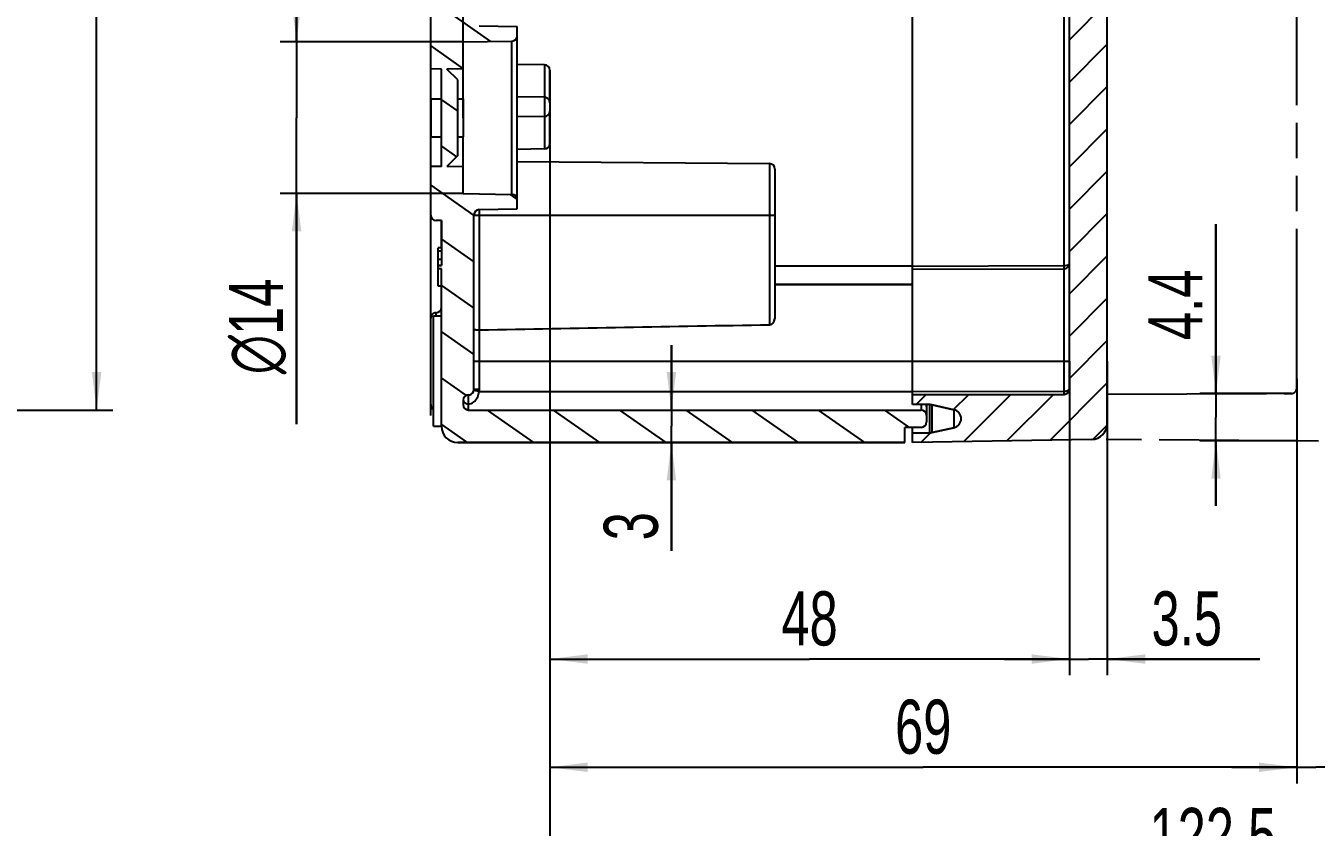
# Model space of a CAD drawing. Header units: millimetres. Extents: x 0 to 594, y 0 to 420.
# Drawn here: x 394 to 513.2, y 144 to 218.1 of the extents above; entities that cross this region are included whole.
import ezdxf

# ---------------------------------------------------------------- set-up
doc = ezdxf.new("R2010")
doc.units = ezdxf.units.MM
doc.header["$LTSCALE"] = 32.67
doc.linetypes.add('CENTER', pattern=[0.6, 0.375, -0.075, 0.075, -0.075])
doc.linetypes.add('PHANTOM', pattern=[0.8, 0.45, -0.05, 0.1, -0.05, 0.1, -0.05])
doc.layers.get('0').update_dxf_attribs({"linetype": 'CONTINUOUS'})
for name, color, linetype in [('2D-BEMASSUNG', 7, 'CONTINUOUS'), ('AUSFORMSCHRAEGEN', 7, 'CONTINUOUS'), ('AUSW-EINSAETZE', 7, 'CONTINUOUS'), ('KURVEN', 7, 'CONTINUOUS'), ('KURVEN-AUS', 7, 'CONTINUOUS'), ('RUNDUNGEN', 7, 'CONTINUOUS'), ('ZEICHNUNGSBEMASSUNGEN', 7, 'CONTINUOUS')]:
    doc.layers.add(name, color=color, linetype=linetype)
doc.styles.get("Standard").update_dxf_attribs({"font": 'txt', "width": 0.7})
doc.styles.add('TEXTSTYLE_8', font='gdt', dxfattribs={"width": 0.7})
doc.dimstyles.new('DIMSTYLE_10', dxfattribs={"dimtxt": 5, "dimasz": 3.5, "dimexe": 1.5, "dimexo": 0, "dimgap": 1.25, "dimtad": 1, "dimdec": 1, "dimdsep": 46, "dimtxsty": 'Standard', "dimblk": '_FILLED', "dimblk1": '_FILLED', "dimblk2": '_FILLED', "dimcen": 0.09, "dimclrt": 5, "dimazin": 2, "dimtp": 0.5, "dimtm": 0.5, "dimtfac": 1, "dimtdec": 1, "dimtofl": 0, "dimtmove": 0, "dimatfit": 3, "dimldrblk": '_FILLED', "dimfxl": 1, "dimtolj": 1, "dimarcsym": 0})
doc.dimstyles.new('DIMSTYLE_11', dxfattribs={"dimtxt": 5, "dimasz": 3.5, "dimexe": 1.5, "dimexo": 0, "dimgap": 1.25, "dimtad": 1, "dimdsep": 46, "dimtxsty": 'Standard', "dimblk": '_FILLED', "dimblk1": '_FILLED', "dimblk2": '_FILLED', "dimcen": 0.09, "dimclrt": 5, "dimazin": 2, "dimtp": 0.1, "dimtm": 0.1, "dimtfac": 1, "dimtofl": 0, "dimtmove": 0, "dimatfit": 3, "dimldrblk": '_FILLED', "dimfxl": 1, "dimtolj": 1, "dimarcsym": 0})
doc.dimstyles.new('DIMSTYLE_2', dxfattribs={"dimtxt": 5, "dimasz": 3.5, "dimexe": 1.5, "dimexo": 0, "dimgap": 1.25, "dimtad": 1, "dimdec": 3, "dimdsep": 46, "dimtxsty": 'Standard', "dimblk": '_FILLED', "dimblk1": '_FILLED', "dimblk2": '_FILLED', "dimcen": 0.09, "dimclrt": 5, "dimazin": 2, "dimtp": 0.5, "dimtm": 0.5, "dimtfac": 1, "dimtdec": 3, "dimtofl": 0, "dimtmove": 0, "dimatfit": 3, "dimldrblk": '_FILLED', "dimfxl": 1, "dimtolj": 1, "dimarcsym": 0})
doc.dimstyles.new('DIMSTYLE_5', dxfattribs={"dimtxt": 5, "dimasz": 3.5, "dimexe": 1.5, "dimexo": 0, "dimgap": 1.25, "dimtad": 1, "dimdec": 1, "dimdsep": 46, "dimtxsty": 'Standard', "dimblk": '_FILLED', "dimblk1": '_FILLED', "dimblk2": '_FILLED', "dimcen": 0.09, "dimclrt": 5, "dimazin": 2, "dimtp": 0.1, "dimtm": 0.1, "dimtfac": 1, "dimtdec": 1, "dimtofl": 0, "dimtmove": 0, "dimatfit": 3, "dimldrblk": '_FILLED', "dimfxl": 1, "dimtolj": 1, "dimarcsym": 0})
doc.dimstyles.new('DIMSTYLE_6', dxfattribs={"dimtxt": 5, "dimasz": 3.5, "dimexe": 1.5, "dimexo": 0, "dimgap": 1.25, "dimtad": 1, "dimdec": 3, "dimdsep": 46, "dimtxsty": 'Standard', "dimblk": '_FILLED', "dimblk1": '_FILLED', "dimblk2": '_FILLED', "dimcen": 0.09, "dimclrt": 5, "dimazin": 2, "dimtp": 0.2, "dimtm": 0.2, "dimtfac": 1, "dimtdec": 3, "dimtofl": 0, "dimtmove": 0, "dimatfit": 3, "dimldrblk": '_FILLED', "dimfxl": 1, "dimtolj": 1, "dimarcsym": 0})
doc.dimstyles.new('DIMSTYLE_7', dxfattribs={"dimtxt": 5, "dimasz": 3.5, "dimexe": 1.5, "dimexo": 0, "dimgap": 1.25, "dimtad": 1, "dimdec": 3, "dimdsep": 46, "dimtxsty": 'Standard', "dimblk": '_FILLED', "dimblk1": '_FILLED', "dimblk2": '_FILLED', "dimcen": 0.09, "dimclrt": 5, "dimazin": 2, "dimtp": 0.1, "dimtm": 0.1, "dimtfac": 1, "dimtdec": 3, "dimtofl": 0, "dimtmove": 0, "dimatfit": 3, "dimldrblk": '_FILLED', "dimfxl": 1, "dimtolj": 1, "dimarcsym": 0})
doc.dimstyles.new('DIMSTYLE_9', dxfattribs={"dimtxt": 5, "dimasz": 3.5, "dimexe": 1.5, "dimexo": 0, "dimgap": 1.25, "dimtad": 1, "dimdec": 1, "dimdsep": 46, "dimtxsty": 'Standard', "dimblk": '_FILLED', "dimblk1": '_FILLED', "dimblk2": '_FILLED', "dimcen": 0.09, "dimclrt": 5, "dimazin": 2, "dimtp": 0.3, "dimtm": 0.3, "dimtfac": 1, "dimtdec": 1, "dimtofl": 0, "dimtmove": 0, "dimatfit": 3, "dimldrblk": '_FILLED', "dimfxl": 1, "dimtolj": 1, "dimarcsym": 0})

# ---------------------------------------------------------------- blocks, each defined once
blk = doc.blocks.new('_FILLED')
at = {"color": 0, "linetype": 'ByBlock'}
blk.add_solid([(0, 0), (-1, 0.125), (-1, -0.125)], dxfattribs=at)
blk = doc.blocks.new('*D13')
at = {"layer": 'ZEICHNUNGSBEMASSUNGEN', "color": 2, "linetype": 'Continuous', "transparency": 16777216}
for p, q in [((349.2844218358, 356.5663717764), (402.0844218361, 356.5663717764)), ((400.5844218361, 356.5663717764), (400.5844218361, 269.5663717764)), ((400.5844218361, 182.5663717764), (400.5844218361, 269.5663717764)), ((349.2844218361, 182.5663717764), (402.0844218361, 182.5663717764))]:
    blk.add_line(p, q, dxfattribs=at)
at = {"layer": 'ZEICHNUNGSBEMASSUNGEN', "color": 2, "linetype": 'Continuous', "transparency": 16777216, "xscale": 3.5, "yscale": 3.5, "zscale": 3.5}
for p, rotation in [((400.5844218361, 356.5663717764), 90), ((400.5844218361, 182.5663717764), 270)]:
    blk.add_blockref('_FILLED', p, dxfattribs=dict(at, rotation=rotation))
at = {"layer": 'ZEICHNUNGSBEMASSUNGEN', "color": 5, "linetype": 'Continuous', "transparency": 16777216, "insert": (394.3344218361, 269.5663717764), "char_height": 5, "width": 16.0714285714, "attachment_point": 2, "rotation": 90, "line_spacing_factor": 0.9}
blk.add_mtext('174', dxfattribs=at)
blk = doc.blocks.new('*D21')
at = {"layer": 'ZEICHNUNGSBEMASSUNGEN', "color": 2, "linetype": 'Continuous', "transparency": 16777216}
for p, q in [((419.0511647389, 216.5663717764), (419.0511647389, 222.5663717764)), ((419.0511647389, 222.5663717764), (419.0511647389, 209.5663717764)), ((434.4416197565, 216.5663717764), (417.5511647389, 216.5663717764)), ((419.0511647389, 181.2537129689), (419.0511647389, 209.5663717764)), ((434.4416197565, 202.5663717764), (417.5511647389, 202.5663717764)), ((419.0511647389, 202.5663717764), (419.0511647389, 181.2537129689))]:
    blk.add_line(p, q, dxfattribs=at)
at = {"layer": 'ZEICHNUNGSBEMASSUNGEN', "color": 2, "linetype": 'Continuous', "transparency": 16777216, "xscale": 3.5, "yscale": 3.5, "zscale": 3.5}
for p, rotation in [((419.0511647389, 216.5663717764), 270), ((419.0511647389, 202.5663717764), 90)]:
    blk.add_blockref('_FILLED', p, dxfattribs=dict(at, rotation=rotation))
at = {"layer": 'ZEICHNUNGSBEMASSUNGEN', "color": 5, "linetype": 'Continuous', "transparency": 16777216, "insert": (412.8011647389, 194.7060939213), "char_height": 5, "width": 20.1785714286, "attachment_point": 3, "rotation": 90, "line_spacing_factor": 0.9, "style": 'TEXTSTYLE_8'}
blk.add_mtext('{\\fgdt;n}\\ftxt;14', dxfattribs=at)
blk = doc.blocks.new('*D26')
at = {"layer": 'ZEICHNUNGSBEMASSUNGEN', "color": 2, "linetype": 'Continuous', "transparency": 16777216}
for p, q in [((431.4416197568, 218.5575534984), (431.4416197568, 224.9306578355)), ((434.4416197565, 209.5663717764), (434.4416197565, 224.9306578355)), ((431.4416197568, 223.4306578355), (423.2015739585, 223.4306578355)), ((423.2015739585, 223.4306578355), (432.9416197567, 223.4306578355)), ((440.4416197565, 223.4306578355), (432.9416197567, 223.4306578355)), ((434.4416197565, 223.4306578355), (440.4416197565, 223.4306578355))]:
    blk.add_line(p, q, dxfattribs=at)
at = {"layer": 'ZEICHNUNGSBEMASSUNGEN', "color": 2, "linetype": 'Continuous', "transparency": 16777216, "xscale": 3.5, "yscale": 3.5, "zscale": 3.5}
blk.add_blockref('_FILLED', (431.4416197568, 223.4306578355), dxfattribs=at)
at = {"layer": 'ZEICHNUNGSBEMASSUNGEN', "color": 2, "linetype": 'Continuous', "transparency": 16777216, "xscale": 3.5, "yscale": 3.5, "zscale": 3.5, "rotation": 180}
blk.add_blockref('_FILLED', (434.4416197565, 223.4306578355), dxfattribs=at)
at = {"layer": 'ZEICHNUNGSBEMASSUNGEN', "color": 5, "linetype": 'Continuous', "transparency": 16777216, "insert": (426.77300253, 229.6806578355), "char_height": 5, "width": 5.357142857099999, "attachment_point": 3, "line_spacing_factor": 0.9}
blk.add_mtext('3', dxfattribs=at)
blk = doc.blocks.new('*D29')
at = {"layer": 'ZEICHNUNGSBEMASSUNGEN', "color": 2, "linetype": 'Continuous', "transparency": 16777216}
for p, q in [((442.4416197565, 206.5119637578), (442.4416197565, 158.0663717764)), ((490.4416197565, 186.672425376), (490.4416197565, 158.0663717764)), ((442.4416197565, 159.5663717764), (466.4416197565, 159.5663717764)), ((490.4416197565, 159.5663717764), (466.4416197565, 159.5663717764))]:
    blk.add_line(p, q, dxfattribs=at)
at = {"layer": 'ZEICHNUNGSBEMASSUNGEN', "color": 2, "linetype": 'Continuous', "transparency": 16777216, "xscale": 3.5, "yscale": 3.5, "zscale": 3.5, "rotation": 180}
blk.add_blockref('_FILLED', (442.4416197565, 159.5663717764), dxfattribs=at)
at = {"layer": 'ZEICHNUNGSBEMASSUNGEN', "color": 2, "linetype": 'Continuous', "transparency": 16777216, "xscale": 3.5, "yscale": 3.5, "zscale": 3.5}
blk.add_blockref('_FILLED', (490.4416197565, 159.5663717764), dxfattribs=at)
at = {"layer": 'ZEICHNUNGSBEMASSUNGEN', "color": 5, "linetype": 'Continuous', "transparency": 16777216, "insert": (466.4416197565, 165.8163717764), "char_height": 5, "width": 11.7857142857, "attachment_point": 2, "line_spacing_factor": 0.9}
blk.add_mtext('48', dxfattribs=at)
blk = doc.blocks.new('*D30')
at = {"layer": 'ZEICHNUNGSBEMASSUNGEN', "color": 2, "linetype": 'Continuous', "transparency": 16777216}
for p, q in [((442.4416197565, 207.0908860873), (442.4416197565, 148.0663717764)), ((511.4416197565, 185.4628777885), (511.4416197565, 148.0663717764)), ((442.4416197565, 149.5663717764), (476.9416197565, 149.5663717764)), ((511.4416197565, 149.5663717764), (476.9416197565, 149.5663717764))]:
    blk.add_line(p, q, dxfattribs=at)
at = {"layer": 'ZEICHNUNGSBEMASSUNGEN', "color": 2, "linetype": 'Continuous', "transparency": 16777216, "xscale": 3.5, "yscale": 3.5, "zscale": 3.5, "rotation": 180}
blk.add_blockref('_FILLED', (442.4416197565, 149.5663717764), dxfattribs=at)
at = {"layer": 'ZEICHNUNGSBEMASSUNGEN', "color": 2, "linetype": 'Continuous', "transparency": 16777216, "xscale": 3.5, "yscale": 3.5, "zscale": 3.5}
blk.add_blockref('_FILLED', (511.4416197565, 149.5663717764), dxfattribs=at)
at = {"layer": 'ZEICHNUNGSBEMASSUNGEN', "color": 5, "linetype": 'Continuous', "transparency": 16777216, "insert": (476.9416197565, 155.8163717764), "char_height": 5, "width": 11.7857142857, "attachment_point": 2, "line_spacing_factor": 0.9}
blk.add_mtext('69', dxfattribs=at)
blk = doc.blocks.new('*D31')
at = {"layer": 'ZEICHNUNGSBEMASSUNGEN', "color": 2, "linetype": 'Continuous', "transparency": 16777216}
for p, q in [((442.4416197565, 206.9086174917), (442.4416197565, 138.0663717764)), ((564.9416197565, 186.7514112563), (564.9416197565, 138.0663717764)), ((442.4416197565, 139.5663717764), (503.6916197565, 139.5663717764)), ((564.9416197565, 139.5663717764), (503.6916197565, 139.5663717764))]:
    blk.add_line(p, q, dxfattribs=at)
at = {"layer": 'ZEICHNUNGSBEMASSUNGEN', "color": 2, "linetype": 'Continuous', "transparency": 16777216, "xscale": 3.5, "yscale": 3.5, "zscale": 3.5, "rotation": 180}
blk.add_blockref('_FILLED', (442.4416197565, 139.5663717764), dxfattribs=at)
at = {"layer": 'ZEICHNUNGSBEMASSUNGEN', "color": 2, "linetype": 'Continuous', "transparency": 16777216, "xscale": 3.5, "yscale": 3.5, "zscale": 3.5}
blk.add_blockref('_FILLED', (564.9416197565, 139.5663717764), dxfattribs=at)
at = {"layer": 'ZEICHNUNGSBEMASSUNGEN', "color": 5, "linetype": 'Continuous', "transparency": 16777216, "insert": (503.6916197565, 145.8163717764), "char_height": 5, "width": 25.7142857143, "attachment_point": 2, "line_spacing_factor": 0.9}
blk.add_mtext('122.5', dxfattribs=at)
blk = doc.blocks.new('*D33')
at = {"layer": 'ZEICHNUNGSBEMASSUNGEN', "color": 2, "linetype": 'Continuous', "transparency": 16777216}
for p, q in [((431.4416197573, 182.075024574), (431.4416197573, 386.0663717764)), ((514.9416197565, 357.6550977055001), (514.9416197566001, 386.0663717764)), ((431.4416197573, 384.5663717764), (473.1916197569, 384.5663717764)), ((514.9416197566001, 384.5663717764), (473.1916197569, 384.5663717764))]:
    blk.add_line(p, q, dxfattribs=at)
at = {"layer": 'ZEICHNUNGSBEMASSUNGEN', "color": 2, "linetype": 'Continuous', "transparency": 16777216, "xscale": 3.5, "yscale": 3.5, "zscale": 3.5, "rotation": 180}
blk.add_blockref('_FILLED', (431.4416197573, 384.5663717764), dxfattribs=at)
at = {"layer": 'ZEICHNUNGSBEMASSUNGEN', "color": 2, "linetype": 'Continuous', "transparency": 16777216, "xscale": 3.5, "yscale": 3.5, "zscale": 3.5}
blk.add_blockref('_FILLED', (514.9416197566001, 384.5663717764), dxfattribs=at)
at = {"layer": 'ZEICHNUNGSBEMASSUNGEN', "color": 5, "linetype": 'Continuous', "transparency": 16777216, "insert": (473.1916197569, 390.8163717764), "char_height": 5, "width": 20.8928571429, "attachment_point": 2, "line_spacing_factor": 0.9}
blk.add_mtext('83.5', dxfattribs=at)
blk = doc.blocks.new('*D35')
at = {"layer": '2D-BEMASSUNG', "color": 2, "linetype": 'Continuous', "transparency": 16777216}
for p, q in [((453.6778707162, 182.5663717764), (453.6778707162, 188.5663717764)), ((453.6778707162, 188.5663717764), (453.6778707162, 181.0663717764)), ((453.6778707162, 169.5633009491), (453.6778707162, 181.0663717764)), ((453.6778707162, 179.5663717764), (453.6778707162, 169.5633009491))]:
    blk.add_line(p, q, dxfattribs=at)
at = {"layer": '2D-BEMASSUNG', "color": 2, "linetype": 'Continuous', "transparency": 16777216, "xscale": 3.5, "yscale": 3.5, "zscale": 3.5}
for p, rotation in [((453.6778707162, 182.5663717764), 270), ((453.6778707162, 179.5663717764), 90)]:
    blk.add_blockref('_FILLED', p, dxfattribs=dict(at, rotation=rotation))
at = {"layer": '2D-BEMASSUNG', "color": 5, "linetype": 'Continuous', "transparency": 16777216, "insert": (447.4278707162, 173.1347295205), "char_height": 5, "width": 5.357142857099999, "attachment_point": 3, "rotation": 90, "line_spacing_factor": 0.9}
blk.add_mtext('3', dxfattribs=at)
blk = doc.blocks.new('*D36')
at = {"layer": '2D-BEMASSUNG', "color": 2, "linetype": 'Continuous', "transparency": 16777216}
for p, q in [((490.4416197565, 187.0663717764), (490.4416197565, 158.0663717764)), ((493.9416197565, 187.0663717764), (493.9416197565, 158.0663717764)), ((490.4416197565, 159.5663717764), (484.4416197565, 159.5663717764)), ((484.4416197565, 159.5663717764), (492.1916197565, 159.5663717764)), ((508.0302784114, 159.5663717764), (492.1916197565, 159.5663717764)), ((493.9416197565, 159.5663717764), (508.0302784114, 159.5663717764))]:
    blk.add_line(p, q, dxfattribs=at)
at = {"layer": '2D-BEMASSUNG', "color": 2, "linetype": 'Continuous', "transparency": 16777216, "xscale": 3.5, "yscale": 3.5, "zscale": 3.5}
blk.add_blockref('_FILLED', (490.4416197565, 159.5663717764), dxfattribs=at)
at = {"layer": '2D-BEMASSUNG', "color": 2, "linetype": 'Continuous', "transparency": 16777216, "xscale": 3.5, "yscale": 3.5, "zscale": 3.5, "rotation": 180}
blk.add_blockref('_FILLED', (493.9416197565, 159.5663717764), dxfattribs=at)
at = {"layer": '2D-BEMASSUNG', "color": 5, "linetype": 'Continuous', "transparency": 16777216, "insert": (498.0302784114, 165.8163717764), "char_height": 5, "width": 15, "attachment_point": 1, "line_spacing_factor": 0.9}
blk.add_mtext('3.5', dxfattribs=at)
blk = doc.blocks.new('*D37')
at = {"layer": '2D-BEMASSUNG', "color": 2, "linetype": 'Continuous', "transparency": 16777216}
for p, q in [((511.4416197565, 184.5885483664), (511.4416197565, 148.0663717764)), ((514.9416197565, 181.1972873565), (514.9416197565, 148.0663717764)), ((511.4416197565, 149.5663717764), (505.4416197565, 149.5663717764)), ((505.4416197565, 149.5663717764), (513.1916197565, 149.5663717764)), ((528.2328811507, 149.5663717764), (513.1916197565, 149.5663717764)), ((514.9416197565, 149.5663717764), (528.2328811507, 149.5663717764))]:
    blk.add_line(p, q, dxfattribs=at)
at = {"layer": '2D-BEMASSUNG', "color": 2, "linetype": 'Continuous', "transparency": 16777216, "xscale": 3.5, "yscale": 3.5, "zscale": 3.5}
blk.add_blockref('_FILLED', (511.4416197565, 149.5663717764), dxfattribs=at)
at = {"layer": '2D-BEMASSUNG', "color": 2, "linetype": 'Continuous', "transparency": 16777216, "xscale": 3.5, "yscale": 3.5, "zscale": 3.5, "rotation": 180}
blk.add_blockref('_FILLED', (514.9416197565, 149.5663717764), dxfattribs=at)
at = {"layer": '2D-BEMASSUNG', "color": 5, "linetype": 'Continuous', "transparency": 16777216, "insert": (518.2328811507, 155.8163717764), "char_height": 5, "width": 15, "attachment_point": 1, "line_spacing_factor": 0.9}
blk.add_mtext('3.5', dxfattribs=at)
blk = doc.blocks.new('*D39')
at = {"layer": '2D-BEMASSUNG', "color": 2, "linetype": 'Continuous', "transparency": 16777216}
for p, q in [((503.981090719, 184.0885514126), (503.981090719, 199.7497771638)), ((503.981090719, 199.7497771638), (503.981090719, 181.9004737019)), ((510.9433650823, 184.0885514126), (502.481090719, 184.0885514126)), ((503.981090719, 173.7123959912), (503.981090719, 181.9004737019)), ((511.4416197565, 179.7123959912), (502.481090719, 179.7123959912)), ((503.981090719, 179.7123959912), (503.981090719, 173.7123959912))]:
    blk.add_line(p, q, dxfattribs=at)
at = {"layer": '2D-BEMASSUNG', "color": 2, "linetype": 'Continuous', "transparency": 16777216, "xscale": 3.5, "yscale": 3.5, "zscale": 3.5}
for p, rotation in [((503.981090719, 184.0885514126), 270), ((503.981090719, 179.7123959912), 90)]:
    blk.add_blockref('_FILLED', p, dxfattribs=dict(at, rotation=rotation))
at = {"layer": '2D-BEMASSUNG', "color": 5, "linetype": 'Continuous', "transparency": 16777216, "insert": (497.731090719, 189.0354914495), "char_height": 5, "width": 16.0714285714, "attachment_point": 1, "rotation": 90, "line_spacing_factor": 0.9}
blk.add_mtext('4.4', dxfattribs=at)

msp = doc.modelspace()

# ---------------------------------------------------------------- hatches: boundary and pattern name
at = {"linetype": 'Continuous'}
h = msp.add_hatch(dxfattribs=at)
h.set_pattern_fill('DEFAULT__1', color=2, scale=3.5087399072, angle=325, style=0, pattern_type=0)
h.set_pattern_definition([(325, (0, 0), (2.0125305321, 2.8741914679), [])])
edge = h.paths.add_edge_path()
edge.add_line((432.4416197565, 358.0663717764), (432.4416197565, 352.0663717764))
edge.add_arc((433.9416197565, 358.0663717764), 1.5, 90, 180)
edge.add_line((433.9416197565, 359.5663717764), (475.2416197565, 359.5663717764))
edge.add_line((475.2416197565, 359.5663717764), (475.2416197565, 358.1663717764))
edge.add_line((476.7416197565, 358.1663717764), (475.2416197565, 358.1663717764))
edge.add_arc((476.7416197565, 357.6663717764), 0.5, 0, 90)
edge.add_line((477.2416197565, 357.6663717764), (477.2416197565, 357.0663717764))
edge.add_arc((476.7416197565, 357.0663717764), 0.5, -90, 0)
edge.add_line((434.9416197565, 356.5663717764), (476.7416197565, 356.5663717764))
edge.add_arc((434.9416197565, 356.0663717764), 0.5, 90, 180)
edge.add_line((434.4416197565, 356.0663717764), (434.4416197565, 355.6663717764))
edge.add_arc((434.9416197565, 355.6663717764), 0.5, 180, 270)
edge.add_arc((434.9416197565, 354.6663717764), 0.5, 0, 90)
edge.add_line((435.4416197565, 354.6663717764), (435.4416197565, 352.0663717764))
edge.add_line((432.4416197565, 352.0663717764), (435.4416197565, 352.0663717764))
edge = h.paths.add_edge_path()
edge.add_line((432.4416197565, 352.0663717764), (435.4416197565, 352.0663717764))
edge.add_line((432.4416197565, 352.0663717764), (435.4416197565, 352.0663717764))
edge = h.paths.add_edge_path()
edge.add_line((432.4416197565, 352.0663717764), (432.4416197565, 345.8663717764))
edge.add_line((432.4416197565, 352.0663717764), (435.4416197565, 352.0663717764))
edge.add_line((435.4416197565, 352.0663717764), (435.4416197565, 338.5577204079))
edge.add_arc((435.9416197565, 338.5577204079), 0.5, 180, 269)
edge.add_line((435.9328935533, 338.0577965603), (439.4416197565, 337.9965515167))
edge.add_line((439.4416197565, 337.9965515167), (439.4416197565, 337.1449957326))
edge.add_arc((438.9416197565, 337.1449957326), 0.5, -89, 0)
edge.add_line((434.4416197565, 336.5663717764), (438.9503459598, 336.645071885))
edge.add_line((434.4416197565, 336.5663717764), (434.4416197565, 334.0925543738))
edge.add_line((434.4416197565, 334.0925543738), (432.9416197565, 334.0663717764))
edge.add_line((433.9416197565, 333.0663717764), (432.9416197565, 334.0663717764))
edge.add_line((433.9416197565, 333.0663717764), (433.9416197565, 326.0663717764))
edge.add_line((433.9416197565, 326.0663717764), (432.9416197565, 325.0663717764))
edge.add_line((434.4416197565, 325.040189179), (432.9416197565, 325.0663717764))
edge.add_line((434.4416197565, 325.040189179), (434.4416197565, 322.5663717764))
edge.add_line((434.4416197565, 322.5663717764), (438.9503459598, 322.4876716677))
edge.add_arc((438.9416197565, 321.9877478202), 0.5, 0, 89)
edge.add_line((439.4416197565, 321.9877478202), (439.4416197565, 321.1361920361))
edge.add_line((435.9328935533, 321.0749469924), (439.4416197565, 321.1361920361))
edge.add_arc((435.9416197565, 320.5750231448), 0.5, 91, 180)
edge.add_line((435.4416197565, 320.5750231448), (435.4416197565, 287.0663717764))
edge.add_line((432.4416197565, 287.0663717764), (435.4416197565, 287.0663717764))
edge.add_line((432.4416197565, 320.0663717764), (432.4416197565, 287.0663717764))
edge.add_line((432.4416197565, 320.0663717764), (431.9328935533, 320.0752516253))
edge.add_arc((431.9416197565, 320.5751754729), 0.5, 180, 269)
edge.add_line((431.4416197565, 325.0489167114), (431.4416197565, 320.5751754729))
edge.add_line((432.4416197565, 325.0663717764), (431.4416197565, 325.0489167114))
edge.add_line((432.4416197565, 334.0663717764), (432.4416197565, 325.0663717764))
edge.add_line((432.4416197565, 334.0663717764), (431.4416197565, 334.0838268413))
edge.add_line((431.4416197565, 338.5575680799), (431.4416197565, 334.0838268413))
edge.add_arc((431.9416197565, 338.5575680799), 0.5, 91, 180)
edge.add_line((432.4416197565, 339.0663717764), (431.9328935533, 339.0574919275))
edge.add_line((432.4416197565, 340.8663717764), (432.4416197565, 339.0663717764))
edge.add_line((432.4416197565, 340.8663717764), (432.4416197565, 345.8663717764))
edge = h.paths.add_edge_path()
edge.add_line((432.4416197565, 287.0663717764), (435.4416197565, 287.0663717764))
edge.add_line((432.4416197565, 287.0663717764), (435.4416197565, 287.0663717764))
edge = h.paths.add_edge_path()
edge.add_line((432.4416197565, 287.0663717764), (432.4416197565, 274.0577204079))
edge.add_line((432.4416197565, 287.0663717764), (435.4416197565, 287.0663717764))
edge.add_line((435.4416197565, 287.0663717764), (435.4416197565, 280.0577204079))
edge.add_arc((435.9416197565, 280.0577204079), 0.5, 180, 269)
edge.add_line((435.9328935533, 279.5577965603), (441.9503459598, 279.4527615379))
edge.add_arc((441.9416197565, 278.9528376903), 0.5, 0, 89)
edge.add_line((442.4416197565, 272.6563717764), (442.4416197565, 278.9528376903))
edge.add_line((442.4416197565, 272.6563717764), (441.0916197565, 271.3063717764))
edge.add_line((441.0916197565, 271.1763717764), (441.0916197565, 271.3063717764))
edge.add_line((432.4416197565, 271.0913717764), (441.0916197565, 271.1763717764))
edge.add_line((432.4416197565, 268.0413717764), (432.4416197565, 271.0913717764))
edge.add_line((441.0916197565, 267.9563717764), (432.4416197565, 268.0413717764))
edge.add_line((441.0916197565, 267.8263717764), (441.0916197565, 267.9563717764))
edge.add_line((442.4416197565, 266.4763717764), (441.0916197565, 267.8263717764))
edge.add_line((442.4416197565, 260.1799058624), (442.4416197565, 266.4763717764))
edge.add_arc((441.9416197565, 260.1799058624), 0.5, -89, 0)
edge.add_line((435.9328935533, 259.5749469924), (441.9503459598, 259.6799820148))
edge.add_arc((435.9416197565, 259.0750231448), 0.5, 91, 180)
edge.add_line((435.4416197565, 259.0750231448), (435.4416197565, 252.0663717764))
edge.add_line((432.4416197565, 252.0663717764), (435.4416197565, 252.0663717764))
edge.add_line((432.4416197565, 265.0750231448), (432.4416197565, 252.0663717764))
edge.add_arc((431.9416197565, 265.0750231448), 0.5, 0, 90)
edge.add_arc((431.9416197565, 266.0751754729), 0.5, 180, 270)
edge.add_line((431.4416197565, 273.0575680799), (431.4416197565, 266.0751754729))
edge.add_arc((431.9416197565, 273.0575680799), 0.5, 90, 180)
edge.add_arc((431.9416197565, 274.0577204079), 0.5, -90, 0)
edge = h.paths.add_edge_path()
edge.add_line((432.4416197565, 252.0663717764), (435.4416197565, 252.0663717764))
edge.add_line((432.4416197565, 252.0663717764), (435.4416197565, 252.0663717764))
edge = h.paths.add_edge_path()
edge.add_line((432.4416197565, 252.0663717764), (432.4416197565, 219.0663717764))
edge.add_line((432.4416197565, 252.0663717764), (435.4416197565, 252.0663717764))
edge.add_line((435.4416197565, 252.0663717764), (435.4416197565, 218.5577204079))
edge.add_arc((435.9416197565, 218.5577204079), 0.5, 180, 269)
edge.add_line((435.9328935533, 218.0577965603), (439.4416197565, 217.9965515167))
edge.add_line((439.4416197565, 217.1449957326), (439.4416197565, 217.9965515167))
edge.add_arc((438.9416197565, 217.1449957326), 0.5, -89, 0)
edge.add_line((434.4416197565, 216.5663717764), (438.9503459598, 216.645071885))
edge.add_line((434.4416197565, 214.0925543738), (434.4416197565, 216.5663717764))
edge.add_line((434.4416197565, 214.0925543738), (432.9416197565, 214.0663717764))
edge.add_line((433.9416197565, 213.0663717764), (432.9416197565, 214.0663717764))
edge.add_line((433.9416197565, 206.0663717764), (433.9416197565, 213.0663717764))
edge.add_line((433.9416197565, 206.0663717764), (432.9416197565, 205.0663717764))
edge.add_line((434.4416197565, 205.040189179), (432.9416197565, 205.0663717764))
edge.add_line((434.4416197565, 202.5663717764), (434.4416197565, 205.040189179))
edge.add_line((434.4416197565, 202.5663717764), (438.9503459598, 202.4876716677))
edge.add_arc((438.9416197565, 201.9877478202), 0.5, 0, 89)
edge.add_line((439.4416197565, 201.1361920361), (439.4416197565, 201.9877478202))
edge.add_line((435.9328935533, 201.0749469924), (439.4416197565, 201.1361920361))
edge.add_arc((435.9416197565, 200.5750231448), 0.5, 91, 180)
edge.add_line((435.4416197565, 200.5750231448), (435.4416197565, 187.0663717764))
edge.add_line((432.4416197565, 187.0663717764), (435.4416197565, 187.0663717764))
edge.add_line((432.4416197565, 195.6163717764), (432.4416197565, 187.0663717764))
edge.add_line((432.4416197565, 195.6163717764), (432.1416197565, 195.6163717764))
edge.add_line((432.1416197565, 195.6163717764), (432.1416197565, 195.9163717764))
edge.add_line((432.4416197565, 195.9163717764), (432.1416197565, 195.9163717764))
edge.add_line((432.4416197565, 200.0663717764), (432.4416197565, 195.9163717764))
edge.add_line((432.4416197565, 200.0663717764), (431.9328935533, 200.0752516253))
edge.add_arc((431.9416197565, 200.5751754729), 0.5, 180, 269)
edge.add_line((431.4416197565, 200.5751754729), (431.4416197565, 205.0489167114))
edge.add_line((432.4416197565, 205.0663717764), (431.4416197565, 205.0489167114))
edge.add_line((432.4416197565, 205.0663717764), (432.4416197565, 214.0663717764))
edge.add_line((432.4416197565, 214.0663717764), (431.4416197565, 214.0838268413))
edge.add_line((431.4416197565, 214.0838268413), (431.4416197565, 218.5575680799))
edge.add_arc((431.9416197565, 218.5575680799), 0.5, 91, 180)
edge.add_line((432.4416197565, 219.0663717764), (431.9328935533, 219.0574919275))
edge = h.paths.add_edge_path()
edge.add_line((432.4416197565, 187.0663717764), (435.4416197565, 187.0663717764))
edge.add_line((432.4416197565, 187.0663717764), (435.4416197565, 187.0663717764))
edge = h.paths.add_edge_path()
edge.add_line((432.4416197565, 181.0663717764), (432.4416197565, 187.0663717764))
edge.add_line((432.4416197565, 187.0663717764), (435.4416197565, 187.0663717764))
edge.add_line((435.4416197565, 184.4663717764), (435.4416197565, 187.0663717764))
edge.add_arc((434.9416197565, 184.4663717764), 0.5, -90, 0)
edge.add_arc((434.9416197565, 183.4663717764), 0.5, 90, 180)
edge.add_line((434.4416197565, 183.4663717764), (434.4416197565, 183.0663717764))
edge.add_arc((434.9416197565, 183.0663717764), 0.5, 180, 270)
edge.add_line((434.9416197565, 182.5663717764), (476.7416197565, 182.5663717764))
edge.add_arc((476.7416197565, 182.0663717764), 0.5, 0, 90)
edge.add_line((477.2416197565, 181.4663717764), (477.2416197565, 182.0663717764))
edge.add_arc((476.7416197565, 181.4663717764), 0.5, -90, 0)
edge.add_line((476.7416197565, 180.9663717764), (475.2416197565, 180.9663717764))
edge.add_line((475.2416197565, 179.5663717764), (475.2416197565, 180.9663717764))
edge.add_line((433.9416197565, 179.5663717764), (475.2416197565, 179.5663717764))
edge.add_arc((433.9416197565, 181.0663717764), 1.5, 180, 270)
h = msp.add_hatch(dxfattribs=at)
h.set_pattern_fill('DEFAULT__2', color=2, scale=2.7645387615, angle=45, style=0, pattern_type=0)
h.set_pattern_definition([(45, (0, 0), (-1.9548241051, 1.9548241051), [])])
edge = h.paths.add_edge_path()
edge.add_line((493.9416197565, 357.7977886582), (493.9416197565, 352.0663717764))
edge.add_line((490.4416197565, 352.0663717764), (493.9416197565, 352.0663717764))
edge.add_line((490.4416197565, 354.6174993126), (490.4416197565, 352.0663717764))
edge.add_arc((489.9416197565, 354.6174993126), 0.5, 0, 89.8)
edge.add_line((489.9433650823, 355.1174962665), (475.9416197565, 355.1663717764))
edge.add_line((475.9416197565, 356.0663717764), (475.9416197565, 355.1663717764))
edge.add_line((477.5453732581, 356.0663717764), (475.9416197565, 356.0663717764))
edge.add_arc((477.5453732581, 357.0663717764), 1, 270, 282.5)
edge.add_line((477.7618128721, 356.0900757692), (479.7755934284, 356.5365201703))
edge.add_arc((479.5916197565, 357.3663717764), 0.85, -77.5, 77.5)
edge.add_line((479.7755934284, 358.1962233824), (477.7618128721, 358.6426677835))
edge.add_arc((477.5453732581, 357.6663717764), 1, 77.5, 90)
edge.add_line((475.9416197565, 358.6663717764), (477.5453732581, 358.6663717764))
edge.add_line((475.9416197565, 359.5663717764), (475.9416197565, 358.6663717764))
edge.add_line((492.4874493180999, 359.2775632471), (475.9416197565, 359.5663717764))
edge.add_arc((492.4616197565, 357.7977886582), 1.48, 0, 89)
edge = h.paths.add_edge_path()
edge.add_line((490.4416197565, 352.0663717764), (493.9416197565, 352.0663717764))
edge.add_line((490.4416197565, 352.0663717764), (493.9416197565, 352.0663717764))
edge = h.paths.add_edge_path()
edge.add_line((493.9416197565, 352.0663717764), (493.9416197565, 287.0663717764))
edge.add_line((490.4416197565, 287.0663717764), (493.9416197565, 287.0663717764))
edge.add_line((490.4416197565, 352.0663717764), (490.4416197565, 287.0663717764))
edge.add_line((490.4416197565, 352.0663717764), (493.9416197565, 352.0663717764))
edge = h.paths.add_edge_path()
edge.add_line((490.4416197565, 287.0663717764), (493.9416197565, 287.0663717764))
edge.add_line((490.4416197565, 287.0663717764), (493.9416197565, 287.0663717764))
edge = h.paths.add_edge_path()
edge.add_line((493.9416197565, 287.0663717764), (493.9416197565, 252.0663717764))
edge.add_line((490.4416197565, 252.0663717764), (493.9416197565, 252.0663717764))
edge.add_line((490.4416197565, 287.0663717764), (490.4416197565, 252.0663717764))
edge.add_line((490.4416197565, 287.0663717764), (493.9416197565, 287.0663717764))
edge = h.paths.add_edge_path()
edge.add_line((490.4416197565, 252.0663717764), (493.9416197565, 252.0663717764))
edge.add_line((490.4416197565, 252.0663717764), (493.9416197565, 252.0663717764))
edge = h.paths.add_edge_path()
edge.add_line((493.9416197565, 252.0663717764), (493.9416197565, 187.0663717764))
edge.add_line((490.4416197565, 187.0663717764), (493.9416197565, 187.0663717764))
edge.add_line((490.4416197565, 252.0663717764), (490.4416197565, 187.0663717764))
edge.add_line((490.4416197565, 252.0663717764), (493.9416197565, 252.0663717764))
edge = h.paths.add_edge_path()
edge.add_line((490.4416197565, 187.0663717764), (493.9416197565, 187.0663717764))
edge.add_line((490.4416197565, 187.0663717764), (493.9416197565, 187.0663717764))
edge = h.paths.add_edge_path()
edge.add_line((493.9416197565, 181.3349548945), (493.9416197565, 187.0663717764))
edge.add_arc((492.4616197565, 181.3349548945), 1.48, -89, 0)
edge.add_line((492.4874493180999, 179.8551803057), (475.9416197565, 179.5663717764))
edge.add_line((475.9416197565, 179.5663717764), (475.9416197565, 180.4663717764))
edge.add_line((475.9416197565, 180.4663717764), (477.5453732581, 180.4663717764))
edge.add_arc((477.5453732581, 181.4663717764), 1, 270, 282.5)
edge.add_line((479.7755934284, 180.9365201703), (477.7618128721, 180.4900757692))
edge.add_arc((479.5916197565, 181.7663717764), 0.85, -77.5, 77.5)
edge.add_line((477.7618128721, 183.0426677835), (479.7755934284, 182.5962233824))
edge.add_arc((477.5453732581, 182.0663717764), 1, 77.5, 90)
edge.add_line((477.5453732581, 183.0663717764), (475.9416197565, 183.0663717764))
edge.add_line((475.9416197565, 183.0663717764), (475.9416197565, 183.9663717764))
edge.add_line((489.9433650823, 184.0152472863), (475.9416197565, 183.9663717764))
edge.add_arc((489.9416197565, 184.5152442401), 0.5, -89.8, 0)
edge.add_line((490.4416197565, 184.5152442401), (490.4416197565, 187.0663717764))
edge.add_line((490.4416197565, 187.0663717764), (493.9416197565, 187.0663717764))

# ---------------------------------------------------------------- linework, layer by layer
at = {"color": 7, "linetype": 'Continuous'}
for p, q in [((493.9416197565, 181.3349548945), (493.9416197565, 357.7977886582)), ((490.4416197565, 184.5152442401), (490.4416197565, 354.6174993126)), ((431.4416197565, 211.3163717764), (431.4416197565, 218.5575680799)), ((435.9328935533, 218.0577965603), (439.4416197565, 217.9965515167)), ((439.4416197565, 201.1361920361), (439.4416197565, 217.9965515167)), ((434.4416197565, 216.5663717764), (438.9503459598, 216.645071885)), ((434.4416197565, 211.3163717764), (434.4416197565, 216.5663717764)), ((432.4416197565, 214.0663717764), (431.4416197565, 214.0838268413)), ((432.4416197565, 205.0663717764), (432.4416197565, 214.0663717764)), ((434.4416197565, 214.0925543738), (432.9416197565, 214.0663717764)), ((433.9416197565, 213.0663717764), (432.9416197565, 214.0663717764)), ((441.9503459598, 214.4527615379), (439.4416197565, 214.4965515167)), ((442.4416197565, 210.9528376903), (442.4416197565, 213.9528376903)), ((433.9416197565, 206.0663717764), (433.9416197565, 213.0663717764)), ((442.4416197565, 207.1799058624), (442.4416197565, 210.1799058624)), ((431.4416197565, 200.5751754729), (431.4416197565, 207.8163717764)), ((434.4416197565, 202.5663717764), (434.4416197565, 207.8163717764)), ((441.9503459598, 206.6799820148), (439.4416197565, 206.6361920361)), ((432.4416197565, 205.0663717764), (431.4416197565, 205.0489167114)), ((433.9416197565, 206.0663717764), (432.9416197565, 205.0663717764)), ((434.4416197565, 205.040189179), (432.9416197565, 205.0663717764)), ((439.4416197565, 205.5314643052), (462.7459830243, 205.328090208)), ((463.2416197565, 204.827124104), (463.2416197565, 191.2151524798)), ((434.4416197565, 202.5663717764), (438.9503459598, 202.4876716677)), ((435.4416197565, 184.4663717764), (435.4416197565, 200.5750231448)), ((435.9328935533, 201.0749469924), (439.4416197565, 201.1361920361)), ((432.4416197565, 200.0663717764), (431.9328935533, 200.0752516253)), ((432.4416197565, 200.0663717764), (432.4416197565, 195.9163717764)), ((432.1416197565, 194.0019684846), (432.1416197565, 197.5379769104)), ((432.4416197565, 197.5379769104), (432.1416197565, 197.5379769104)), ((432.4416197565, 195.9163717764), (432.1416197565, 195.9163717764)), ((432.4416197565, 195.6163717764), (432.1416197565, 195.6163717764)), ((432.4416197565, 181.0663717764), (432.4416197565, 195.6163717764)), ((432.4416197565, 194.0019684846), (432.1416197565, 194.0019684846)), ((463.2416197565, 194.1663717764), (475.9416197565, 194.1663717764)), ((431.4416197565, 183.0751822754), (431.4416197565, 191.0575612774)), ((431.6916197565, 191.2663717764), (432.4416197565, 191.2663717764)), ((431.6916197565, 181.0663717764), (431.6916197565, 191.2663717764)), ((489.9433650823, 184.0152472863), (475.9416197565, 183.9663717764)), ((475.9416197565, 183.0663717764), (475.9416197565, 183.9663717764)), ((434.4416197565, 183.4663717764), (434.4416197565, 183.0663717764)), ((434.9416197565, 182.5663717764), (476.7416197565, 182.5663717764)), ((477.5453732581, 183.0663717764), (475.9416197565, 183.0663717764)), ((477.5453732581, 183.0663717764), (477.7618128721, 183.0426677835)), ((477.7618128721, 183.0426677835), (479.7755934284, 182.5962233824)), ((477.2416197565, 182.2864727858), (477.2416197565, 181.4663717764)), ((431.6916197565, 181.0663717764), (432.4416197565, 181.0663717764)), ((476.7416197565, 180.9663717764), (475.2416197565, 180.9663717764)), ((475.2416197565, 179.5663717764), (475.2416197565, 180.9663717764)), ((475.9416197565, 179.5663717764), (475.9416197565, 180.9663717764)), ((475.9416197565, 180.4663717764), (477.5453732581, 180.4663717764)), ((479.7755934284, 180.9365201703), (477.7618128721, 180.4900757692)), ((433.9416197565, 179.5663717764), (475.2416197565, 179.5663717764)), ((492.4874493180999, 179.8551803057), (475.9416197565, 179.5663717764))]:
    msp.add_line(p, q, dxfattribs=at)
at = {"color": 9, "linetype": 'Continuous'}
for p, q in [((438.9503459598, 202.4876716677), (438.9503459598, 216.645071885)), ((432.4416197565, 197.2487096204), (432.1416197565, 197.2487096204)), ((432.4416197565, 196.4673319953), (432.1416197565, 196.4673319953)), ((432.4416197565, 195.8839985924), (432.1416197565, 195.8839985924)), ((479.7755934284, 182.5962233824), (479.7755934284, 180.9365201703))]:
    msp.add_line(p, q, dxfattribs=at)
at = {"color": 7, "linetype": 'Continuous'}
for centre, radius, start, end in [((438.9416197565, 217.1449957326), 0.5, 271, 360), ((441.9416197565, 213.9528376903), 0.5, 0, 89), ((441.9416197565, 207.1799058624), 0.5, 271, 360), ((462.7416197565, 204.8281092465), 0.5, 0, 89.5), ((438.9416197565, 201.9877478202), 0.5, 0, 89), ((431.9416197565, 200.5751754729), 0.5, 180, 269), ((435.9416197565, 200.5750231448), 0.5, 91, 180), ((489.9416197565, 196.1152442401), 0.5, 270.2000000176, 359.9999994979), ((431.9416197565, 192.0577204079), 0.5, 270, 359.9990413831), ((431.9416197565, 191.0575680799), 0.5, 90, 180.0007794687), ((434.9416197565, 183.4663717764), 0.5, 90, 180), ((434.9416197565, 184.4663717764), 0.5, 270, 360), ((489.9416197565, 184.5152442401), 0.5, 270.2, 360), ((431.9416197565, 183.0751754729), 0.5, 179.9992205313, 239.9403244841999), ((434.9416197565, 183.0663717764), 0.5, 180, 270), ((476.7416197565, 182.0663717764), 0.5, 0, 90), ((477.5453732581, 182.0663717764), 1, 77.5, 90), ((479.5916197565, 181.7663717764), 0.85, 282.5, 77.5), ((476.7416197565, 181.4663717764), 0.5, 270, 360), ((492.4616197565, 181.3349548945), 1.48, 271, 360), ((433.9416197565, 181.0663717764), 1.5, 180, 270), ((477.5453732581, 181.4663717764), 1, 270, 282.5)]:
    msp.add_arc(centre, radius, start, end, dxfattribs=at)
at = {"layer": 'AUSFORMSCHRAEGEN', "color": 7, "linetype": 'Continuous'}
for p, q in [((431.4416197565, 211.3163717764), (431.4416197565, 207.8163717764)), ((434.4416197565, 211.3163717764), (434.4416197565, 207.8163717764)), ((475.9416197565, 187.0663717764), (475.9416197565, 195.5663717764)), ((435.4416197565, 189.1082639322), (435.4416197565, 189.7925543738))]:
    msp.add_line(p, q, dxfattribs=at)
at = {"layer": 'AUSFORMSCHRAEGEN', "color": 9, "linetype": 'Continuous'}
for p, q in [((431.4416197565, 211.3163717764), (432.4416197565, 211.3163717764)), ((433.9416197565, 211.3163717764), (434.4416197565, 211.3163717764)), ((431.4416197565, 207.8163717764), (432.4416197565, 207.8163717764)), ((433.9416197565, 207.8163717764), (434.4416197565, 207.8163717764))]:
    msp.add_line(p, q, dxfattribs=at)
at = {"layer": 'AUSW-EINSAETZE', "color": 2, "linetype": 'CENTER'}
msp.add_line((435.4416197565, 192.0663717764), (435.4416197565, 200.5772464833), dxfattribs=at)
at = {"layer": 'KURVEN', "color": 2, "linetype": 'PHANTOM'}
for p, q in [((511.4416197565, 184.5885483664), (511.4416197565, 354.5441951863)), ((493.9416197565, 184.0292038846), (510.9433650823, 184.0885514126)), ((513.4468557337, 179.697290279), (492.4874493182, 179.8551803057))]:
    msp.add_line(p, q, dxfattribs=at)
msp.add_arc((510.9416197565, 184.5885483664), 0.5, 270.2, 360, dxfattribs=at)
at = {"layer": 'KURVEN-AUS', "color": 4, "linetype": 'Continuous'}
msp.add_line((477.2416197565, 182.8703006696), (477.2416197565, 183.0663717764), dxfattribs=at)
at = {"layer": 'RUNDUNGEN', "color": 7, "linetype": 'Continuous'}
for p, q in [((493.9416197565, 192.7619712553), (493.9416197565, 346.3707737739)), ((475.9416197565, 195.5663717764), (475.9416197565, 343.5663717764)), ((442.4416197565, 213.9528376623), (442.4416197565, 207.1799058906)), ((441.9503459598, 211.4527615379), (439.4416197565, 211.4965515167)), ((441.9503459598, 209.6799820148), (439.4404014106, 209.6361707698)), ((463.2416197565, 204.8274406486), (463.2416197565, 191.2151524798)), ((432.4416197565, 197.5427780049), (432.4416197565, 200.0663717764)), ((475.9416197565, 195.5663717764), (489.9433650823, 195.6152472863)), ((490.4416197565, 187.0663717764), (490.4416197565, 196.1152442401)), ((432.4416197565, 191.4500457135), (432.4416197565, 194.0139712277)), ((475.9416197565, 194.1663717764), (463.2416197565, 194.1663717764)), ((431.4416197565, 183.0751823565), (431.4416197565, 191.0575611962)), ((431.9416197565, 191.5118411276), (431.9416082967, 191.5574904882)), ((431.9416414863, 191.2770502467), (431.9416197565, 191.5118411276)), ((475.9416197565, 183.9663717764), (475.9416197565, 187.0663717764)), ((475.9416197565, 183.9663717764), (489.9433650823, 184.0152472863)), ((434.4416197565, 183.4663717764), (434.4416197565, 183.0663717764)), ((434.9416197565, 182.5663717764), (476.7416197565, 182.5663717764)), ((477.5453732581, 183.0663717764), (475.9416197565, 183.0663717764)), ((477.2416197565, 183.0663717764), (477.2416197565, 182.0663717764)), ((479.7755934284, 182.5962233824), (477.7618128721, 183.0426677835)), ((476.7416197565, 180.9663717764), (475.9416197565, 180.9663717764)), ((475.9416197565, 180.4663717764), (477.5453732581, 180.4663717764)), ((477.7618128721, 180.4900757692), (479.7755934284, 180.9365201703)), ((475.2416197565, 179.5663717764), (433.9416197565, 179.5663717764))]:
    msp.add_line(p, q, dxfattribs=at)
at = {"layer": 'RUNDUNGEN', "color": 9, "linetype": 'Continuous'}
for p, q in [((489.9433650823, 195.9152454586), (489.9433650823, 343.2174980942)), ((441.9503459598, 214.4527615379), (441.9503459598, 206.6799820148)), ((462.7459830243, 205.328090208), (462.7459830243, 190.4131436961)), ((435.4416197565, 200.5663717764), (463.2416197565, 200.5663717764)), ((435.9416197565, 184.4663717764), (435.9372565028, 201.075023148)), ((475.9416197565, 195.8663717764), (463.2416197565, 195.8663717764)), ((475.9416197565, 195.8663699487), (489.9433650823, 195.9152454586)), ((489.9433650823, 184.3152454586), (489.9433650823, 195.6152472863)), ((435.4416197565, 187.0663717764), (490.4416197565, 187.0663717764)), ((434.9416197565, 182.5663717764), (434.9416197565, 183.9663717764)), ((435.921415654, 184.2663717806), (435.4315177055, 184.3663717782)), ((435.9416197565, 184.4663717764), (435.4416197565, 184.4663717764)), ((435.9213667045, 184.2660514251), (475.9416197566001, 184.2663654981)), ((475.9416197565, 184.2663699487), (489.9433650823, 184.3152454586)), ((476.7416197565, 183.0663717764), (476.7416197565, 182.5663717764)), ((477.5453732581, 180.4663717764), (477.5453732581, 183.0921073936)), ((477.7618128721, 180.4900757692), (477.7618128721, 183.0426677835))]:
    msp.add_line(p, q, dxfattribs=at)
at = {"layer": 'RUNDUNGEN', "color": 7, "linetype": 'Continuous'}
for centre, radius, start, end in [((441.9416197565, 210.9528376903), 0.5, 0, 89), ((441.9416197565, 210.1799058624), 0.5, 271, 360), ((489.9416197565, 196.1152442401), 0.5, 270.2, 360), ((588.709558026, -7587.6273848199), 7779.0604371906, 90.9278108466, 91.1252992491), ((434.9416197565, 183.4663717764), 0.5, 90, 180), ((434.9416197565, 184.4663717764), 0.5, 270, 297.6743952891), ((489.9416197565, 184.5152442401), 0.5, 270.2, 360), ((434.9416197565, 183.0663717764), 0.5, 180, 270), ((476.7416197565, 182.0663717764), 0.5, 0, 90), ((476.7416197565, 181.4663717764), 0.5, 270, 359.9999999989), ((492.4616197565, 181.3349548945), 1.48, 271.0000000048, 360), ((433.9416197565, 181.0663717764), 1.5, 180, 270)]:
    msp.add_arc(centre, radius, start, end, dxfattribs=at)
at = {"layer": 'RUNDUNGEN', "color": 9, "linetype": 'Continuous'}
for centre, radius, start, end in [((489.9427690934, 197.123986674), 1.2087413624, 270.0282505833, 276.2912806188), ((434.9416197565, 184.4663717764), 0.9999984289, 348.4444964175, 360), ((489.9427690934, 185.5239866741), 1.2087413624, 270.0282505833, 276.2912806188), ((434.9413534806, 183.8967760715), 0.7626249233, 260.7695710682, 270.0200052355)]:
    msp.add_arc(centre, radius, start, end, dxfattribs=at)
for points, knots in [([(489.9433650823, 195.6152472863), (489.9453086412, 195.6152540706), (489.9410688856, 195.6275250762), (489.9452864504, 195.6399954742), (489.9430946134, 195.6697444227), (489.9440649622, 195.705535196), (489.9436907377, 195.7508319336), (489.9437157543, 195.8213968945), (489.9434984298001, 195.8770275182), (489.9433650823, 195.9152454586)], [0, 0, 0, 0, 0.0194355618, 0.076309004, 0.168505882, 0.2928145436, 0.4443302847, 0.6178211476, 1, 1, 1, 1]), ([(490.0752266548, 195.922524783), (490.1612179298, 195.9320760909), (490.2926834998, 195.9566774222), (490.4253462812, 196.0440486331), (490.4387447945, 196.0937830827)], [0, 0, 0, 0, 0.6268312897999999, 1, 1, 1, 1]), ([(489.9433650823, 184.0152472863), (489.9453086412, 184.0152540706), (489.9410688856, 184.0275250762), (489.9452864504, 184.0399954742), (489.9430946134, 184.0697444227), (489.9440649622, 184.105535196), (489.9436907377, 184.1508319336), (489.9437157543, 184.2213968945), (489.9434984298001, 184.2770275182), (489.9433650823, 184.3152454586)], [0, 0, 0, 0, 0.0194355618, 0.076309004, 0.168505882, 0.2928145436, 0.4443302847, 0.6178211476, 1, 1, 1, 1]), ([(490.0752266548, 184.322524783), (490.1612179298, 184.3320760909), (490.2926834998, 184.3566774222), (490.4253462812, 184.4440486331), (490.4387447945, 184.4937830827)], [0, 0, 0, 0, 0.6268312897999999, 1, 1, 1, 1]), ([(434.4416197565, 183.4663717764), (434.4416197565, 183.4054321846), (434.5053511519, 183.2698859949), (434.629059936, 183.2003376442), (434.6995297311, 183.1747156474)], [0, 0, 0, 0, 0.4483397935, 1, 1, 1, 1]), ([(434.9416197565, 183.133038443), (434.9725885135, 183.1330370602), (435.0931572113, 183.1408958936), (435.2108549597, 183.1800950142), (435.2901492085, 183.2218622338)], [0, 0, 0, 0, 0.2568090014, 1, 1, 1, 1])]:
    msp.add_open_spline(points, degree=3, knots=knots, dxfattribs=at)
at = {"layer": 'RUNDUNGEN', "color": 7, "linetype": 'Continuous'}
for points, knots in [([(463.2416197565, 191.2151524798), (463.2416197565, 191.1362914478), (463.208533787, 190.8278689872), (462.9911399725, 190.4171465526), (462.7459830243, 190.4131436961)], [0, 0, 0, 0, 0.243360198, 1, 1, 1, 1]), ([(435.9372564888, 189.9327651413), (435.835665656, 189.9307561143), (435.6954981554, 189.9413424579), (435.5365939742, 189.9738287089), (435.4773021371, 189.9954924592), (435.4583378822, 190.0102617775)], [0, 0, 0, 0, 0.6231814076, 0.8525805764, 1, 1, 1, 1])]:
    msp.add_open_spline(points, degree=3, knots=knots, dxfattribs=at)
msp.add_open_spline([(435.4583378822, 190.0102617775), (435.4501879372, 190.016608936), (435.4416197565, 190.0260254301), (435.4416197565, 190.0363553878)], degree=3, dxfattribs=at)
at = {"layer": 'RUNDUNGEN', "color": 9, "linetype": 'Continuous'}
for points in [[(435.2901492085, 183.2218622338), (435.4556355904, 183.3090300444), (435.5933375336, 183.4545552618), (435.69208004, 183.6134070393)], [(435.69208004, 183.6134070393), (435.7279399202, 183.6710965382), (435.7596310604, 183.7315383997), (435.7872678258, 183.7935885286)], [(435.7872678258, 183.7935885286), (435.8538739274, 183.9431327001), (435.8980716908999, 184.104007977), (435.9213472787, 184.266051425)], [(490.4387447945, 184.4937830827), (490.4406222915, 184.5007522348), (490.4416126674, 184.508026621), (490.4416197565, 184.5152442401)], [(434.6995297311, 183.1747156474), (434.7381785764, 183.1606633773), (434.7784366742, 183.1506476421), (434.8190243106, 183.1440262141)]]:
    msp.add_open_spline(points, degree=3, dxfattribs=at)

# ---------------------------------------------------------------- dimensions: what is measured, and where the dimension line sits
at = {"layer": '2D-BEMASSUNG', "color": 2, "linetype": 'Continuous'}
for base, p1, p2, dimstyle, picture, middle in [((503.981090719, 179.7123959912), (510.9433650823, 184.0885514126), (511.4416197565, 179.7123959912), 'DIMSTYLE_5', '*D39', (503.981090719, 193.6783432964)), ((453.6778707162, 179.5663717764), (434.9416197565, 182.5663717764), (433.9416197565, 179.5663717764), 'DIMSTYLE_11', '*D35', (453.6778707162, 170.634725704))]:
    dim = msp.add_linear_dim(base=base, p1=p1, p2=p2, angle=270, dimstyle=dimstyle, dxfattribs=at)
    dim.commit()
    dim.dimension.update_dxf_attribs({"geometry": picture, "text_midpoint": middle, "dimtype": 160})
for base, p1, p2, picture, middle in [((493.9416197565, 159.5663717764), (490.4416197565, 187.0663717764), (493.9416197565, 187.0663717764), '*D36', (502.3159876099, 159.5663717764)), ((514.9416197565, 149.5663717764), (511.4416197565, 184.5885483664), (514.9416197565, 181.1972873565), '*D37', (522.5185859984999, 149.5663717764))]:
    dim = msp.add_linear_dim(base=base, p1=p1, p2=p2, dimstyle='DIMSTYLE_11', dxfattribs=at)
    dim.commit()
    dim.dimension.update_dxf_attribs({"geometry": picture, "text_midpoint": middle, "dimtype": 160})
at = {"layer": 'ZEICHNUNGSBEMASSUNGEN', "color": 2, "linetype": 'Continuous'}
for base, p1, p2, angle, dimstyle, picture, middle in [((431.4416197573, 384.5663717764), (514.9416197565, 357.6550977055001), (431.4416197573, 182.075024574), 180, 'DIMSTYLE_9', '*D33', (472.477348938, 384.5663717764)), ((400.5844218361, 182.5663717764), (349.2844218358, 356.5663717764), (349.2844218361, 182.5663717764), 270, 'DIMSTYLE_2', '*D13', (400.5844218361, 268.8520716705)), ((442.4416197565, 149.5663717764), (511.4416197565, 185.4628777885), (442.4416197565, 207.0908860873), 180, 'DIMSTYLE_9', '*D30', (476.2273183594, 149.5663717764)), ((442.4416197565, 139.5663717764), (564.9416197565, 186.7514112563), (442.4416197565, 206.9086174917), 180, 'DIMSTYLE_10', '*D31', (502.9773491821, 139.5663717764))]:
    dim = msp.add_linear_dim(base=base, p1=p1, p2=p2, angle=angle, dimstyle=dimstyle, dxfattribs=at)
    dim.commit()
    dim.dimension.update_dxf_attribs({"geometry": picture, "text_midpoint": middle, "dimtype": 160})
for base, p1, p2, dimstyle, picture, middle in [((434.4416197565, 223.4306578355), (431.4416197568, 218.5575534984), (434.4416197565, 209.5663717764), 'DIMSTYLE_7', '*D26', (424.27300177, 223.4306578355)), ((490.4416197565, 159.5663717764), (442.4416197565, 206.5119637578), (490.4416197565, 186.672425376), 'DIMSTYLE_9', '*D29', (465.7273242188, 159.5663717764))]:
    dim = msp.add_linear_dim(base=base, p1=p1, p2=p2, dimstyle=dimstyle, dxfattribs=at)
    dim.commit()
    dim.dimension.update_dxf_attribs({"geometry": picture, "text_midpoint": middle, "dimtype": 160})
dim = msp.add_linear_dim(base=(419.0511647389, 216.5663717764), p1=(434.4416197565, 202.5663717764), p2=(434.4416197565, 216.5663717764), angle=90, text='%%c<>', dimstyle='DIMSTYLE_6', dxfattribs=at)
dim.commit()
dim.dimension.update_dxf_attribs({"geometry": '*D21', "text_midpoint": (419.0511647389, 187.9799034451), "dimtype": 160})

doc.saveas('drawing.dxf')
